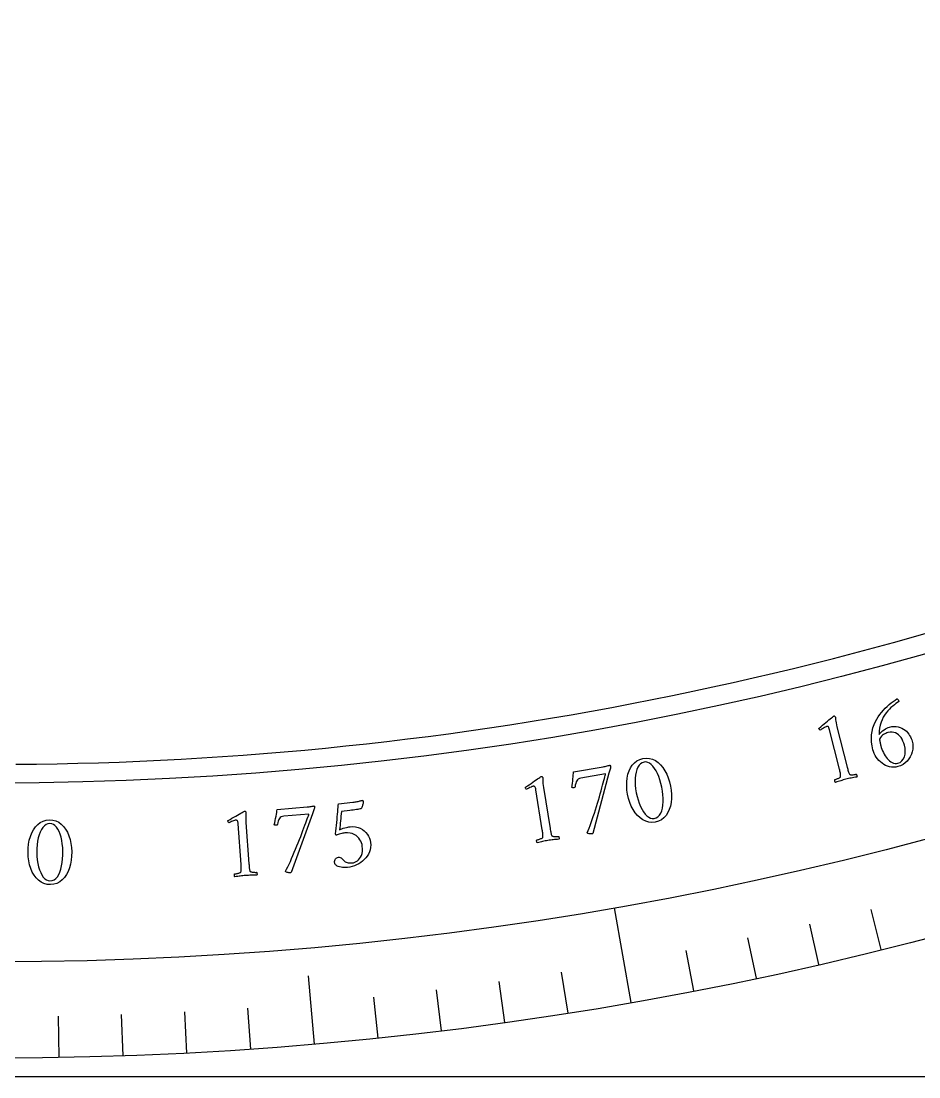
# Model space of a CAD drawing. Header units: millimetres. Extents: x -105 to 105, y -105 to 135.
# Drawn here: x 0.74 to 26.35, y -105 to -74.86 of the extents above; entities that cross this region are included whole.
import ezdxf

# ---------------------------------------------------------------- set-up
doc = ezdxf.new("R2010")
doc.units = ezdxf.units.MM
for name, color, linetype in [('CUT_INNER', 6, 'Continuous'), ('CUT_OUTER', 1, 'Continuous'), ('ENGRAVE', 7, 'Continuous'), ('ENGRAVE_FINE', 8, 'Continuous'), ('TEXT', 5, 'Continuous')]:
    doc.layers.add(name, color=color, linetype=linetype)

msp = doc.modelspace()

# ---------------------------------------------------------------- linework, layer by layer
at = {"layer": 'CUT_INNER'}
msp.add_lwpolyline([(0.5895, -96.0732), (1.179, -96.0678), (1.7684, -96.0587), (2.3578, -96.0461), (2.9471, -96.0298), (3.5363, -96.0099), (4.1253, -95.9864), (4.7142, -95.9593), (5.3029, -95.9285), (5.8914, -95.8942), (6.4797, -95.8562), (7.0677, -95.8147), (7.6555, -95.7695), (8.243, -95.7207), (8.8302, -95.6684), (9.417, -95.6124), (10.0035, -95.5528), (10.5896, -95.4896), (11.1753, -95.4228), (11.7606, -95.3525), (12.3455, -95.2785), (12.9298, -95.201), (13.5137, -95.1198), (14.0971, -95.0351), (14.68, -94.9468), (15.2623, -94.855), (15.844, -94.7596), (16.4252, -94.6605), (17.0057, -94.558), (17.5856, -94.4519), (18.1648, -94.3422), (18.7433, -94.2289), (19.3211, -94.1122), (19.8982, -93.9918), (20.4746, -93.868), (21.0502, -93.7406), (21.6249, -93.6097), (22.1989, -93.4752), (22.772, -93.3372), (23.3443, -93.1958), (23.9157, -93.0508), (24.4862, -92.9023), (25.0558, -92.7503), (25.6244, -92.5948), (26.1921, -92.4358), (26.7588, -92.2734)], dxfattribs=at)
at = {"layer": 'CUT_OUTER'}
msp.add_lwpolyline([(105, 28.1347), (105, -28.1347), (76.8653, -76.8653), (28.1347, -105), (-28.1347, -105), (-76.8653, -76.8653), (-105, -28.1347), (-105, 28.1347)], dxfattribs=at)
at = {"layer": 'ENGRAVE'}
for points in [[(18.1401, -102.8774), (17.6627, -100.1703)], [(9.1047, -104.067), (8.9336, -102.111)]]:
    msp.add_lwpolyline(points, dxfattribs=at)
for radius in [104.4645, 101.7156, 96.6105]:
    msp.add_circle((0, 0), radius, dxfattribs=at)
at = {"layer": 'ENGRAVE_FINE'}
for points in [[(25.2722, -101.3615), (24.9872, -100.2184)], [(23.4994, -101.7871), (23.2344, -100.6392)], [(21.7194, -102.1817), (21.4745, -101.0293)], [(19.9328, -102.5452), (19.708, -101.3887)], [(16.3418, -103.1784), (16.1576, -102.0148)], [(14.5386, -103.4479), (14.3747, -102.2812)], [(10.9195, -103.8922), (10.7964, -102.7206)], [(12.731, -103.6858), (12.5874, -102.5165)], [(7.2871, -104.21), (7.2049, -103.0348)], [(1.8232, -104.4486), (1.8026, -103.2707)], [(3.6458, -104.4009), (3.6046, -103.2235)], [(5.4672, -104.3213), (5.4056, -103.1448)]]:
    msp.add_lwpolyline(points, dxfattribs=at)
at = {"layer": 'TEXT'}
for points in [[(25.5076, -95.0151), (25.5775, -94.9999), (25.6433, -94.993), (25.7052, -94.9943), (25.7631, -95.0039), (25.8171, -95.0202), (25.8672, -95.0415), (25.9134, -95.0678), (25.9557, -95.0991), (25.9941, -95.1341), (26.0288, -95.1712), (26.0598, -95.2105), (26.087, -95.252), (26.1104, -95.2938), (26.13, -95.3342), (26.1458, -95.3732), (26.1578, -95.4107), (26.1738, -95.4871), (26.1795, -95.5635), (26.1752, -95.6397), (26.1606, -95.7159), (26.1369, -95.7898), (26.105, -95.859), (26.0649, -95.9235), (26.0165, -95.9834), (25.9607, -96.0365), (25.8979, -96.0805), (25.8283, -96.1155), (25.7518, -96.1414), (25.6897, -96.1543), (25.6287, -96.1595), (25.5689, -96.1569), (25.5103, -96.1465), (25.4536, -96.1296), (25.3995, -96.1071), (25.348, -96.0793), (25.2991, -96.0459), (25.2532, -96.008), (25.2108, -95.9663), (25.1717, -95.9209), (25.1361, -95.8717), (25.1047, -95.8201), (25.078, -95.7674), (25.0563, -95.7136), (25.0393, -95.6587), (25.0161, -95.5525), (25.0021, -95.4469), (24.9972, -95.3419), (25.0016, -95.2375), (25.0152, -95.1355), (25.038, -95.0374), (25.0701, -94.9433), (25.1114, -94.8532), (25.1485, -94.7868), (25.1897, -94.7216), (25.2352, -94.6574), (25.2848, -94.5944), (25.3373, -94.5334), (25.3912, -94.4754), (25.4467, -94.4204), (25.5036, -94.3683), (25.5608, -94.3204), (25.6169, -94.2776), (25.6719, -94.24), (25.7258, -94.2076), (25.7353, -94.2072), (25.7441, -94.2113), (25.7523, -94.22), (25.7599, -94.2333), (25.7665, -94.2477), (25.7717, -94.2601), (25.7757, -94.2703), (25.7783, -94.2785), (25.7377, -94.3063), (25.6949, -94.3378), (25.6498, -94.3729), (25.6025, -94.4116), (25.5546, -94.4542), (25.5076, -94.5011), (25.4615, -94.5523), (25.4163, -94.6078), (25.3737, -94.6678), (25.3353, -94.7325), (25.3011, -94.802), (25.2712, -94.8761), (25.2469, -94.9555), (25.2296, -95.0403), (25.2194, -95.1306), (25.2163, -95.2265), (25.2466, -95.1883), (25.2799, -95.153), (25.3162, -95.1205), (25.3555, -95.0907), (25.3956, -95.0647), (25.4343, -95.0435), (25.4716, -95.0269), (25.5076, -95.0151)], [(24.0831, -96.2127), (23.8015, -95.0875), (23.7938, -95.0601), (23.7856, -95.0377), (23.7771, -95.0204), (23.7681, -95.008), (23.7581, -94.9999), (23.7466, -94.9953), (23.7334, -94.994), (23.7187, -94.9962), (23.7014, -95.0019), (23.6806, -95.0114), (23.6562, -95.0245), (23.6282, -95.0414), (23.6002, -95.0592), (23.5759, -95.0752), (23.5553, -95.0893), (23.5383, -95.1015), (23.5246, -95.0938), (23.5138, -95.0842), (23.5059, -95.0727), (23.5009, -95.0594), (23.5009, -95.0592), (23.5007, -95.0586), (23.5005, -95.0578), (23.5002, -95.0565), (23.4993, -95.0513), (23.4993, -95.0469), (23.5003, -95.0434), (23.5023, -95.0409), (23.5521, -95.0012), (23.6012, -94.9615), (23.6497, -94.9217), (23.6977, -94.8819), (23.7433, -94.8437), (23.7848, -94.809), (23.8224, -94.7777), (23.8559, -94.7498), (23.8837, -94.7269), (23.9039, -94.7105), (23.9166, -94.7005), (23.9218, -94.6969), (23.9274, -94.6955), (23.9342, -94.6949), (23.9404, -94.6967), (23.9462, -94.7009), (23.9514, -94.7076), (23.9561, -94.7151), (23.9603, -94.722), (23.9639, -94.7283), (23.967, -94.7339), (23.9674, -94.7384), (23.9686, -94.7521), (23.9706, -94.7747), (23.9734, -94.8065), (23.9783, -94.8463), (23.9863, -94.893), (23.9976, -94.9466), (24.0122, -95.0072), (24.3029, -96.1574), (24.3108, -96.1882), (24.3185, -96.2179), (24.3262, -96.2464), (24.3338, -96.2738), (24.3417, -96.2993), (24.3502, -96.3219), (24.3593, -96.3418), (24.369, -96.3588), (24.3756, -96.3645), (24.386, -96.3689), (24.4003, -96.3719), (24.4184, -96.3736), (24.4386, -96.3741), (24.4591, -96.3735), (24.4799, -96.3719), (24.501, -96.3693), (24.5207, -96.3663), (24.5372, -96.3635), (24.5505, -96.3609), (24.5607, -96.3586), (24.5663, -96.3644), (24.5715, -96.3725), (24.5763, -96.383), (24.5809, -96.3959), (24.5841, -96.4091), (24.5852, -96.4206), (24.5842, -96.4303), (24.581, -96.4383), (24.5383, -96.4463), (24.4974, -96.4539), (24.4583, -96.4613), (24.4211, -96.4683), (24.3841, -96.4757), (24.3458, -96.4839), (24.3063, -96.4931), (24.2654, -96.5031), (24.2263, -96.5132), (24.189, -96.5234), (24.1538, -96.5336), (24.1204, -96.5439), (24.0867, -96.5547), (24.0506, -96.5663), (24.0121, -96.5786), (23.971, -96.5917), (23.9644, -96.5862), (23.9589, -96.5781), (23.9544, -96.5675), (23.9511, -96.5543), (23.949, -96.5409), (23.9483, -96.5293), (23.949, -96.5197), (23.9512, -96.5119), (23.9612, -96.5092), (23.9742, -96.5051), (23.9901, -96.4997), (24.0088, -96.4931), (24.0287, -96.4854), (24.0478, -96.4769), (24.0661, -96.4677), (24.0837, -96.4578), (24.0986, -96.4478), (24.1092, -96.4385), (24.1155, -96.43), (24.1173, -96.4221), (24.1179, -96.4025), (24.1168, -96.3806), (24.114, -96.3565), (24.1095, -96.3302), (24.1039, -96.3023), (24.0976, -96.2734), (24.0907, -96.2436), (24.0831, -96.2127)], [(25.226, -95.3545), (25.2294, -95.3781), (25.2332, -95.402), (25.2375, -95.4261), (25.2422, -95.4505), (25.2474, -95.4749), (25.2529, -95.4993), (25.2587, -95.5236), (25.2649, -95.5477), (25.2787, -95.5948), (25.2952, -95.6422), (25.3145, -95.6901), (25.3366, -95.7384), (25.3612, -95.7856), (25.388, -95.8303), (25.417, -95.8726), (25.4482, -95.9124), (25.4813, -95.9485), (25.516, -95.9798), (25.5523, -96.0063), (25.5902, -96.028), (25.6293, -96.0436), (25.669, -96.0515), (25.7093, -96.0518), (25.7503, -96.0445), (25.8122, -96.0196), (25.8637, -95.9806), (25.905, -95.9276), (25.936, -95.8607), (25.9553, -95.7843), (25.9619, -95.7031), (25.9557, -95.6169), (25.9366, -95.5258), (25.9186, -95.468), (25.8966, -95.4135), (25.8709, -95.3623), (25.8413, -95.3144), (25.8079, -95.2713), (25.7707, -95.2346), (25.7298, -95.2042), (25.6852, -95.1802), (25.6367, -95.164), (25.5843, -95.1571), (25.528, -95.1597), (25.4679, -95.1717), (25.4377, -95.1809), (25.4066, -95.193), (25.3745, -95.2077), (25.3414, -95.2251), (25.3091, -95.2473), (25.279, -95.2763), (25.2513, -95.312), (25.226, -95.3545)], [(17.3418, -96.1466), (17.3694, -96.1414), (17.398, -96.1354), (17.4275, -96.1286), (17.458, -96.1211), (17.4858, -96.1141), (17.5073, -96.1088), (17.5225, -96.1052), (17.5313, -96.1033), (17.5391, -96.1036), (17.5454, -96.1075), (17.5501, -96.115), (17.5532, -96.1262), (17.5545, -96.1423), (17.553, -96.1617), (17.5489, -96.1843), (17.542, -96.2103), (17.5337, -96.2384), (17.5251, -96.2675), (17.5164, -96.2975), (17.5075, -96.3285), (17.0486, -98.0476), (17.0441, -98.0523), (17.038, -98.0561), (17.0303, -98.0592), (17.021, -98.0614), (17.0039, -98.0633), (16.9846, -98.0636), (16.9632, -98.0621), (16.9397, -98.059), (16.9179, -98.0543), (16.9018, -98.0481), (16.8915, -98.0403), (16.8869, -98.0309), (16.9141, -97.9666), (16.9422, -97.8962), (16.971, -97.8197), (17.0005, -97.737), (17.0305, -97.6502), (17.0605, -97.5611), (17.0907, -97.4698), (17.1209, -97.3761), (17.1506, -97.2818), (17.1793, -97.1884), (17.207, -97.0959), (17.2336, -97.0043), (17.259, -96.9153), (17.2827, -96.8304), (17.305, -96.7497), (17.3257, -96.6732), (17.3447, -96.6025), (17.3616, -96.5392), (17.3765, -96.4834), (17.3894, -96.435), (17.3998, -96.3959), (17.4072, -96.368), (17.4116, -96.3512), (17.4131, -96.3456), (16.7037, -96.4712), (16.6652, -96.4812), (16.6329, -96.4968), (16.6067, -96.5181), (16.5867, -96.545), (16.571, -96.5784), (16.5581, -96.6192), (16.5479, -96.6673), (16.5404, -96.7227), (16.5385, -96.7309), (16.5326, -96.7375), (16.5227, -96.7425), (16.5089, -96.746), (16.5039, -96.7465), (16.4975, -96.7465), (16.4898, -96.7459), (16.4806, -96.7449), (16.4715, -96.7434), (16.4635, -96.7418), (16.4568, -96.74), (16.4514, -96.7379), (16.4599, -96.6766), (16.4677, -96.6149), (16.4749, -96.5527), (16.4814, -96.49), (16.487, -96.4307), (16.4914, -96.3785), (16.4947, -96.3333), (16.4967, -96.2952)], [(18.4773, -95.911), (18.5731, -95.9005), (18.6644, -95.9069), (18.751, -95.9302), (18.8331, -95.9704), (18.9098, -96.025), (18.9805, -96.0914), (19.045, -96.1697), (19.1035, -96.2598), (19.1551, -96.3591), (19.1989, -96.465), (19.235, -96.5775), (19.2633, -96.6966), (19.2827, -96.8175), (19.2921, -96.9353), (19.2916, -97.05), (19.281, -97.1617), (19.2603, -97.2675), (19.2294, -97.365), (19.1883, -97.4539), (19.1369, -97.5343), (19.0752, -97.6033), (19.0029, -97.6581), (18.9201, -97.6986), (18.8267, -97.7248), (18.7328, -97.7347), (18.6424, -97.7276), (18.5555, -97.7035), (18.4723, -97.6624), (18.394, -97.6069), (18.3221, -97.5398), (18.2565, -97.4609), (18.1972, -97.3705), (18.1453, -97.2708), (18.1017, -97.1646), (18.0664, -97.0518), (18.0395, -96.9324), (18.0216, -96.8113), (18.0135, -96.6934), (18.0153, -96.5787), (18.0269, -96.4672), (18.0485, -96.3617), (18.0801, -96.2649), (18.1217, -96.1769), (18.1734, -96.0975), (18.2349, -96.0297), (18.306, -95.976), (18.3868, -95.9364), (18.4773, -95.911)], [(18.5115, -96.012), (18.4565, -96.0296), (18.4081, -96.06), (18.3664, -96.103), (18.3313, -96.1587), (18.3028, -96.225), (18.2808, -96.2995), (18.2653, -96.3823), (18.2563, -96.4734), (18.2539, -96.5706), (18.2582, -96.6718), (18.2691, -96.7769), (18.2868, -96.886), (18.3099, -96.9929), (18.338, -97.0941), (18.371, -97.1898), (18.4089, -97.2798), (18.4506, -97.3621), (18.4947, -97.4343), (18.5412, -97.4966), (18.5903, -97.5488), (18.6408, -97.5889), (18.6918, -97.6146), (18.7432, -97.6261), (18.7951, -97.6232), (18.8548, -97.6044), (18.9063, -97.5725), (18.9496, -97.5277), (18.9847, -97.4698), (19.0121, -97.4013), (19.0324, -97.3244), (19.0456, -97.2391), (19.0517, -97.1455), (19.0512, -97.0463), (19.0447, -96.9442), (19.0321, -96.8391), (19.0136, -96.731), (18.9896, -96.6234), (18.9611, -96.5225), (18.9282, -96.4283), (18.8909, -96.3407), (18.8501, -96.2613), (18.8068, -96.1918), (18.7611, -96.1321), (18.7129, -96.0822), (18.6632, -96.0441), (18.6131, -96.0197), (18.5626, -96.009), (18.5115, -96.012)], [(15.606, -97.9456), (15.4235, -96.8001), (15.4182, -96.7721), (15.4121, -96.7491), (15.405, -96.7311), (15.3972, -96.718), (15.3879, -96.7091), (15.3768, -96.7034), (15.3638, -96.701), (15.349, -96.7019), (15.3313, -96.7061), (15.3097, -96.7137), (15.2842, -96.7247), (15.2549, -96.7391), (15.2255, -96.7544), (15.1999, -96.7682), (15.1781, -96.7804), (15.1601, -96.7911), (15.1471, -96.7822), (15.1372, -96.7717), (15.1303, -96.7596), (15.1265, -96.7459), (15.1265, -96.7457), (15.1264, -96.7451), (15.1263, -96.7442), (15.1261, -96.743), (15.1256, -96.7377), (15.126, -96.7333), (15.1273, -96.73), (15.1295, -96.7276), (15.1825, -96.6924), (15.235, -96.6571), (15.2868, -96.6217), (15.338, -96.5862), (15.3867, -96.5521), (15.4312, -96.5212), (15.4713, -96.4933), (15.5072, -96.4685), (15.5368, -96.4481), (15.5584, -96.4334), (15.5719, -96.4246), (15.5774, -96.4215), (15.5831, -96.4205), (15.5899, -96.4205), (15.596, -96.4229), (15.6013, -96.4276), (15.606, -96.4347), (15.61, -96.4426), (15.6135, -96.4498), (15.6166, -96.4564), (15.6192, -96.4623), (15.6192, -96.4668), (15.6192, -96.4805), (15.6193, -96.5033), (15.6193, -96.5352), (15.6206, -96.5752), (15.6246, -96.6224), (15.6312, -96.6769), (15.6404, -96.7385), (15.8297, -97.9097), (15.8349, -97.941), (15.8401, -97.9712), (15.8452, -98.0003), (15.8504, -98.0283), (15.856, -98.0543), (15.8625, -98.0777), (15.8698, -98.0982), (15.878, -98.116), (15.8841, -98.1223), (15.8941, -98.1276), (15.9081, -98.1318), (15.926, -98.1351), (15.946, -98.1373), (15.9665, -98.1385), (15.9874, -98.1387), (16.0086, -98.138), (16.0285, -98.1367), (16.0452, -98.1353), (16.0587, -98.134), (16.069, -98.1326), (16.0741, -98.1388), (16.0786, -98.1474), (16.0825, -98.1583), (16.0859, -98.1715), (16.088, -98.1849), (16.0881, -98.1964), (16.0862, -98.206), (16.0823, -98.2137), (16.0391, -98.2179), (15.9976, -98.222), (15.9581, -98.2259), (15.9204, -98.2297), (15.8829, -98.2338), (15.8441, -98.2387), (15.8038, -98.2443), (15.7623, -98.2507), (15.7224, -98.2574), (15.6844, -98.2643), (15.6484, -98.2714), (15.6142, -98.2788), (15.5798, -98.2866), (15.5428, -98.295), (15.5033, -98.3039), (15.4613, -98.3134), (15.4552, -98.3073), (15.4504, -98.2988), (15.4469, -98.2878), (15.4447, -98.2744), (15.4437, -98.2608), (15.4441, -98.2492), (15.4457, -98.2397), (15.4485, -98.2322), (15.4587, -98.2303), (15.472, -98.2273), (15.4883, -98.2234), (15.5076, -98.2184), (15.528, -98.2125), (15.5477, -98.2057), (15.5668, -98.1982), (15.5852, -98.1898), (15.601, -98.1811), (15.6123, -98.1728), (15.6193, -98.1648), (15.6218, -98.1572), (15.6241, -98.1377), (15.6249, -98.1158), (15.6242, -98.0916), (15.622, -98.065), (15.6188, -98.0367), (15.6151, -98.0073), (15.6108, -97.977), (15.606, -97.9456)], [(8.8961, -97.2922), (8.924, -97.2894), (8.953, -97.2859), (8.983, -97.2817), (9.014, -97.2769), (9.0424, -97.2724), (9.0642, -97.269), (9.0797, -97.2667), (9.0887, -97.2656), (9.0964, -97.2665), (9.1023, -97.2709), (9.1063, -97.2788), (9.1085, -97.2903), (9.1083, -97.3064), (9.1052, -97.3256), (9.0991, -97.3478), (9.09, -97.3731), (9.0792, -97.4004), (9.0682, -97.4286), (9.0569, -97.4577), (9.0453, -97.4879), (8.4383, -99.1604), (8.4334, -99.1647), (8.4271, -99.168), (8.4191, -99.1703), (8.4096, -99.1717), (8.3924, -99.1721), (8.3732, -99.1707), (8.352, -99.1674), (8.3288, -99.1623), (8.3075, -99.1557), (8.292, -99.1481), (8.2824, -99.1394), (8.2786, -99.1296), (8.3114, -99.068), (8.3455, -99.0003), (8.3809, -98.9265), (8.4175, -98.8468), (8.4549, -98.7629), (8.4926, -98.6768), (8.5306, -98.5884), (8.5688, -98.4978), (8.6067, -98.4064), (8.6434, -98.3159), (8.679, -98.2261), (8.7135, -98.1372), (8.7466, -98.0507), (8.7777, -97.9682), (8.8069, -97.8898), (8.8342, -97.8153), (8.8592, -97.7465), (8.8816, -97.685), (8.9013, -97.6307), (8.9184, -97.5836), (8.9321, -97.5456), (8.9419, -97.5184), (8.9478, -97.5021), (8.9498, -97.4967), (8.2321, -97.5599), (8.1929, -97.5665), (8.1594, -97.5793), (8.1314, -97.5982), (8.1091, -97.6232), (8.0906, -97.6552), (8.0742, -97.6946), (8.0598, -97.7417), (8.0475, -97.7963), (8.0449, -97.8042), (8.0384, -97.8103), (8.0282, -97.8144), (8.0141, -97.8167), (8.0091, -97.8167), (8.0027, -97.8162), (7.9951, -97.8149), (7.9861, -97.8131), (7.977, -97.8109), (7.9693, -97.8086), (7.9628, -97.8062), (7.9575, -97.8036), (7.9713, -97.7433), (7.9845, -97.6825), (7.9971, -97.6211), (8.0091, -97.5593), (8.0198, -97.5007), (8.0287, -97.449), (8.0359, -97.4043), (8.0412, -97.3666)], [(10.1203, -97.8575), (10.2018, -97.8538), (10.278, -97.8602), (10.3488, -97.8767), (10.4143, -97.9034), (10.4741, -97.9379), (10.5278, -97.978), (10.5753, -98.0238), (10.6166, -98.0751), (10.6509, -98.1302), (10.6773, -98.1871), (10.6959, -98.2457), (10.7065, -98.3061), (10.7104, -98.3778), (10.706, -98.4468), (10.6933, -98.5133), (10.6724, -98.5771), (10.6445, -98.6377), (10.6111, -98.6945), (10.5719, -98.7474), (10.5271, -98.7965), (10.4777, -98.8414), (10.4246, -98.8816), (10.3678, -98.9172), (10.3073, -98.9481), (10.2443, -98.9741), (10.18, -98.9945), (10.1144, -99.0096), (10.0474, -99.0191), (10.0177, -99.0211), (9.9842, -99.0215), (9.9471, -99.0201), (9.9063, -99.0171), (9.8645, -99.012), (9.8245, -99.0043), (9.7863, -98.9939), (9.7499, -98.981), (9.7427, -98.9758), (9.7338, -98.9678), (9.7231, -98.9571), (9.7106, -98.9436), (9.6988, -98.9283), (9.6898, -98.9124), (9.6837, -98.8959), (9.6806, -98.8786), (9.68, -98.8492), (9.6843, -98.8222), (9.6935, -98.7977), (9.7075, -98.7757), (9.7248, -98.7572), (9.7439, -98.7433), (9.7647, -98.7341), (9.7872, -98.7294), (9.8153, -98.7295), (9.8407, -98.7356), (9.8637, -98.7476), (9.8841, -98.7655), (9.9032, -98.7859), (9.9224, -98.8049), (9.9417, -98.8226), (9.961, -98.839), (9.9845, -98.8557), (10.0096, -98.8691), (10.0365, -98.8792), (10.0651, -98.886), (10.0943, -98.8901), (10.1231, -98.8922), (10.1516, -98.8924), (10.1797, -98.8905), (10.2176, -98.8839), (10.2552, -98.872), (10.2925, -98.8547), (10.3293, -98.8322), (10.364, -98.8036), (10.3949, -98.7685), (10.4218, -98.7267), (10.4449, -98.6783), (10.4624, -98.6228), (10.4723, -98.5598), (10.4748, -98.4893), (10.4698, -98.4113), (10.4622, -98.3659), (10.4487, -98.3202), (10.4295, -98.2741), (10.4046, -98.2278), (10.3737, -98.1834), (10.3364, -98.1434), (10.2929, -98.1078), (10.243, -98.0765), (10.1862, -98.052), (10.122, -98.037), (10.0503, -98.0314), (9.9711, -98.0351), (9.9459, -98.0385), (9.9169, -98.0439), (9.884, -98.0514), (9.8473, -98.0609), (9.8115, -98.0714), (9.7811, -98.0819), (9.7562, -98.0924), (9.7369, -98.1029), (9.7325, -98.1025), (9.7282, -98.1005), (9.7239, -98.0967), (9.7196, -98.0914), (9.7157, -98.085), (9.7128, -98.0784), (9.7107, -98.0715), (9.7096, -98.0643), (9.7176, -97.9824), (9.7256, -97.9004), (9.7336, -97.8185), (9.7415, -97.7365), (9.7493, -97.656), (9.7568, -97.5782), (9.764, -97.5033), (9.7709, -97.4311), (9.7772, -97.3636), (9.7825, -97.3026), (9.7868, -97.2483), (9.7901, -97.2004), (10.2053, -97.1577), (10.2343, -97.1543), (10.2635, -97.1501), (10.2931, -97.1451), (10.3229, -97.1394), (10.3515, -97.1333), (10.3777, -97.1273), (10.4013, -97.1213), (10.4223, -97.1155), (10.4396, -97.1104), (10.452, -97.1067), (10.4594, -97.1046), (10.4619, -97.1038), (10.4693, -97.1073), (10.4761, -97.1104), (10.4823, -97.1133), (10.488, -97.1158), (10.4927, -97.1186), (10.4963, -97.1223), (10.4987, -97.1268), (10.4999, -97.1322), (10.5, -97.1384), (10.4991, -97.1482), (10.4974, -97.1616), (10.4947, -97.1786), (10.4912, -97.1979), (10.4866, -97.2182), (10.4811, -97.2396), (10.4745, -97.262), (10.467, -97.2842), (10.4584, -97.305), (10.4487, -97.3245), (10.438, -97.3427), (10.4079, -97.3489), (10.375, -97.3553), (10.3392, -97.3621), (10.3005, -97.3691), (10.2585, -97.3761), (10.2129, -97.3828), (10.1635, -97.3891), (10.1104, -97.395), (9.8734, -97.4193), (9.867, -97.4851), (9.8609, -97.5515), (9.8549, -97.6184), (9.8492, -97.6859), (9.8434, -97.7528), (9.8372, -97.8181), (9.8307, -97.8817), (9.8238, -97.9437), (9.854, -97.9294), (9.8889, -97.9154), (9.9283, -97.9019), (9.9724, -97.8889), (10.0164, -97.8773), (10.0557, -97.8682), (10.0904, -97.8616), (10.1203, -97.8575)], [(1.5418, -97.6624), (1.638, -97.6687), (1.7268, -97.6909), (1.808, -97.7289), (1.8818, -97.7828), (1.9479, -97.8498), (2.006, -97.9275), (2.056, -98.0158), (2.0979, -98.1147), (2.1315, -98.2214), (2.1562, -98.3333), (2.1722, -98.4504), (2.1794, -98.5726), (2.1775, -98.695), (2.1664, -98.8126), (2.1459, -98.9255), (2.1161, -99.0337), (2.0773, -99.1343), (2.03, -99.2249), (1.9741, -99.3053), (1.9095, -99.3756), (1.8368, -99.4329), (1.7561, -99.4743), (1.6674, -99.4998), (1.571, -99.5093), (1.4767, -99.5028), (1.3889, -99.4801), (1.3076, -99.4413), (1.2328, -99.3863), (1.1653, -99.3181), (1.1062, -99.2395), (1.0552, -99.1505), (1.0126, -99.0511), (0.9787, -98.944), (0.9542, -98.8318), (0.9391, -98.7145), (0.9333, -98.5923), (0.9367, -98.4699), (0.9492, -98.3524), (0.9709, -98.2398), (1.0017, -98.132), (1.0412, -98.0318), (1.0891, -97.942), (1.1454, -97.8625), (1.2101, -97.7934), (1.2825, -97.7372), (1.3619, -97.6967), (1.4483, -97.6717), (1.5418, -97.6624)], [(7.0101, -98.933), (6.9281, -97.776), (6.9253, -97.7476), (6.9212, -97.7242), (6.9158, -97.7056), (6.909, -97.6919), (6.9006, -97.6822), (6.8901, -97.6756), (6.8773, -97.6721), (6.8625, -97.6717), (6.8444, -97.6743), (6.8223, -97.68), (6.7959, -97.6887), (6.7654, -97.7005), (6.7348, -97.7132), (6.7081, -97.7247), (6.6853, -97.735), (6.6665, -97.7441), (6.6543, -97.7341), (6.6454, -97.7227), (6.6396, -97.7101), (6.637, -97.6961), (6.637, -97.6959), (6.6369, -97.6954), (6.6369, -97.6944), (6.6368, -97.6932), (6.6368, -97.6878), (6.6376, -97.6835), (6.6392, -97.6803), (6.6416, -97.6781), (6.6975, -97.6477), (6.7528, -97.6171), (6.8075, -97.5864), (6.8616, -97.5555), (6.9131, -97.5258), (6.9601, -97.4988), (7.0025, -97.4745), (7.0404, -97.4529), (7.0717, -97.4352), (7.0945, -97.4225), (7.1087, -97.4148), (7.1144, -97.4122), (7.1202, -97.4118), (7.127, -97.4124), (7.1328, -97.4153), (7.1377, -97.4204), (7.1417, -97.4279), (7.1451, -97.4361), (7.148, -97.4436), (7.1505, -97.4504), (7.1526, -97.4565), (7.1522, -97.4611), (7.151, -97.4747), (7.149, -97.4974), (7.1462, -97.5291), (7.1441, -97.5691), (7.1439, -97.6165), (7.1457, -97.6713), (7.1496, -97.7335), (7.2361, -98.9168), (7.2385, -98.9484), (7.241, -98.979), (7.2437, -99.0084), (7.2464, -99.0367), (7.2497, -99.0632), (7.2541, -99.087), (7.2596, -99.1081), (7.2663, -99.1265), (7.2717, -99.1333), (7.2812, -99.1394), (7.2948, -99.1449), (7.3123, -99.1497), (7.3321, -99.1536), (7.3524, -99.1566), (7.3732, -99.1587), (7.3944, -99.1598), (7.4143, -99.1602), (7.4311, -99.1603), (7.4447, -99.1602), (7.4551, -99.1596), (7.4595, -99.1663), (7.4633, -99.1752), (7.4662, -99.1864), (7.4685, -99.1999), (7.4694, -99.2134), (7.4685, -99.2249), (7.4658, -99.2343), (7.4612, -99.2416), (7.4178, -99.242), (7.3762, -99.2425), (7.3364, -99.2429), (7.2985, -99.2434), (7.2608, -99.2443), (7.2217, -99.2457), (7.1811, -99.2479), (7.1392, -99.2506), (7.0989, -99.2538), (7.0605, -99.2573), (7.0239, -99.2613), (6.9893, -99.2657), (6.9543, -99.2704), (6.9167, -99.2756), (6.8766, -99.281), (6.8339, -99.2868), (6.8283, -99.2802), (6.8243, -99.2713), (6.8217, -99.26), (6.8207, -99.2465), (6.821, -99.2329), (6.8223, -99.2214), (6.8247, -99.212), (6.8282, -99.2048), (6.8386, -99.2038), (6.852, -99.202), (6.8686, -99.1995), (6.8882, -99.1962), (6.9091, -99.1921), (6.9294, -99.1871), (6.949, -99.1812), (6.9681, -99.1745), (6.9845, -99.1672), (6.9966, -99.1599), (7.0042, -99.1526), (7.0074, -99.1452), (7.0114, -99.1259), (7.0141, -99.1042), (7.0155, -99.08), (7.0157, -99.0533), (7.0149, -99.0249), (7.0138, -98.9953), (7.0122, -98.9647), (7.0101, -98.933)], [(1.558, -97.7679), (1.5007, -97.7757), (1.4478, -97.7971), (1.3992, -97.8322), (1.355, -97.8811), (1.3154, -97.9413), (1.2808, -98.0109), (1.2512, -98.0898), (1.2265, -98.1779), (1.2073, -98.2732), (1.1939, -98.3736), (1.1864, -98.479), (1.1849, -98.5896), (1.1891, -98.6988), (1.1992, -98.8034), (1.215, -98.9033), (1.2368, -98.9986), (1.2635, -99.0868), (1.2944, -99.1657), (1.3295, -99.235), (1.3687, -99.295), (1.4114, -99.3432), (1.4572, -99.3774), (1.5059, -99.3976), (1.5575, -99.4038), (1.6195, -99.3957), (1.6757, -99.3732), (1.7262, -99.3366), (1.7708, -99.2857), (1.8097, -99.2229), (1.8431, -99.1507), (1.8709, -99.0691), (1.8931, -98.978), (1.9098, -98.8802), (1.9212, -98.7784), (1.9271, -98.6728), (1.9276, -98.5632), (1.9226, -98.453), (1.9121, -98.3487), (1.896, -98.2501), (1.8745, -98.1574), (1.8481, -98.0722), (1.8176, -97.9962), (1.7829, -97.9294), (1.7441, -97.872), (1.7018, -97.8258), (1.6567, -97.7931), (1.6088, -97.7738), (1.558, -97.7679)]]:
    msp.add_lwpolyline(points, close=True, dxfattribs=at)

doc.saveas('drawing.dxf')
